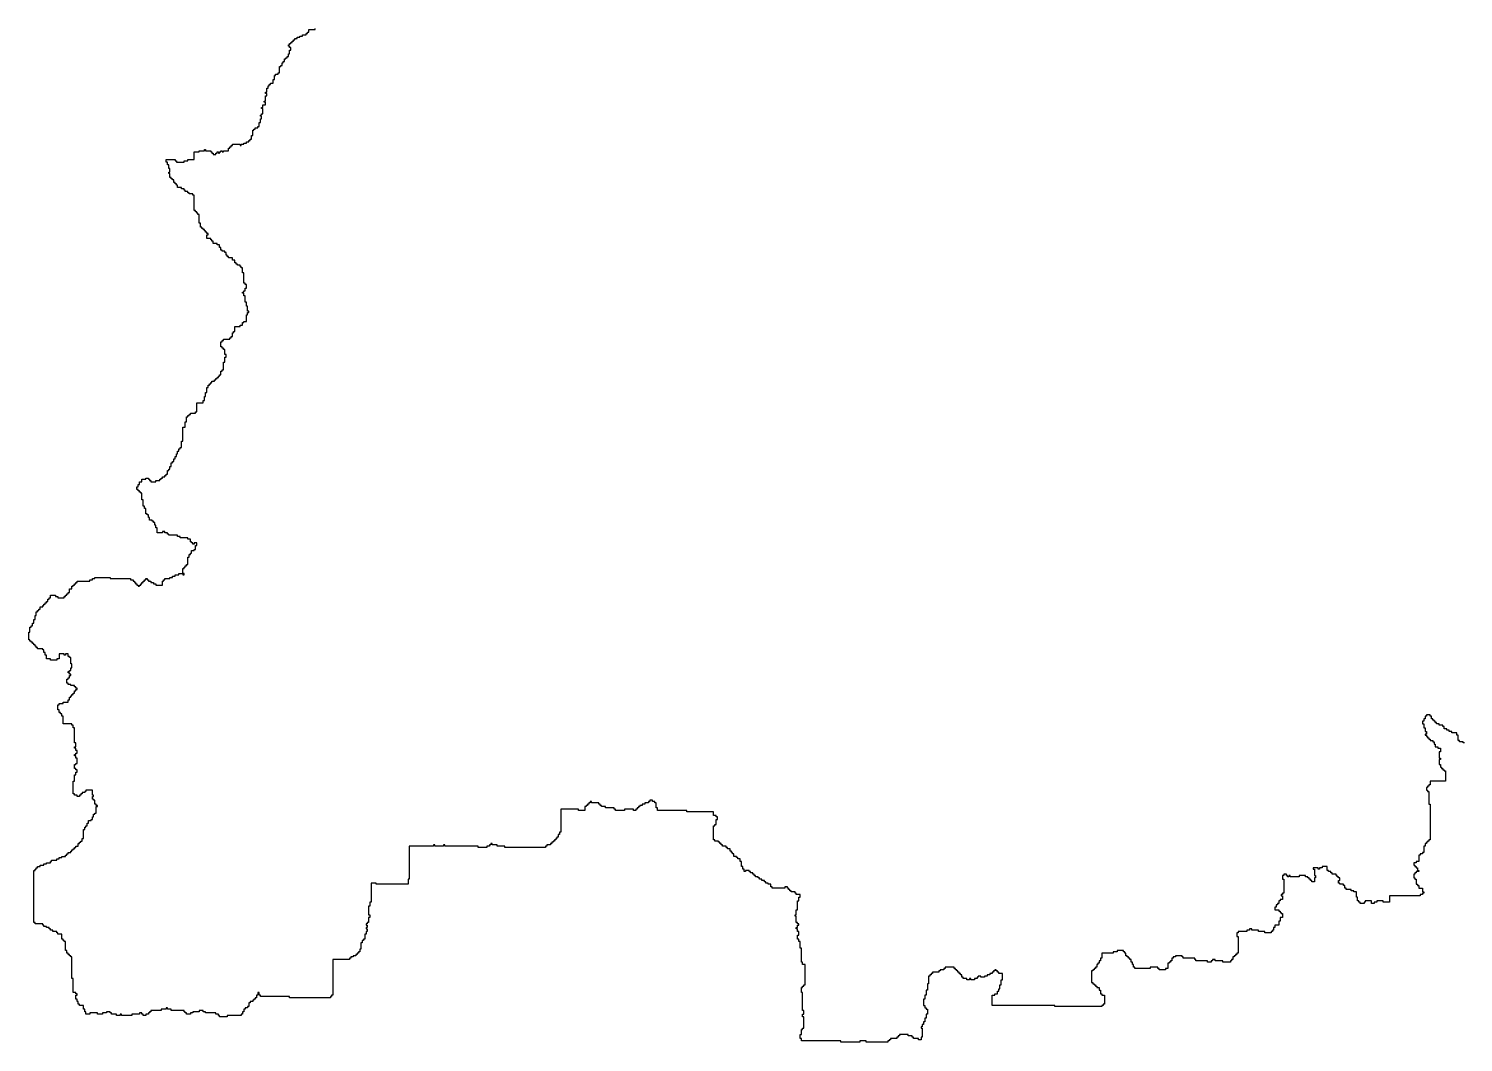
# Model space of a CAD drawing. Header units: inches. Extents: x -98695 to 376223, y 1122520 to 1501782.
# Drawn here: x 69636 to 104401, y 1122520 to 1147066 of the extents above; entities that cross this region are included whole.
import ezdxf

# ---------------------------------------------------------------- set-up
doc = ezdxf.new("R2010")
doc.units = ezdxf.units.IN
doc.header["$MEASUREMENT"] = 0
doc.layers.add('subs1', color=7, linetype='Continuous', true_color=0xc8dcf7)

msp = doc.modelspace()

# ---------------------------------------------------------------- linework, layer by layer
at = {"layer": 'subs1'}
msp.add_polyline3d([(104432, 1129769, 0), (104401, 1129769, 0), (104401, 1129800, 0), (104308, 1129800, 0), (104308, 1129830, 0), (104277, 1129830, 0), (104277, 1129954, 0), (104247, 1129954, 0), (104247, 1130015, 0), (104123, 1130015, 0), (104123, 1130046, 0), (104061, 1130046, 0), (104061, 1130077, 0), (104000, 1130077, 0), (104000, 1130108, 0), (103938, 1130108, 0), (103938, 1130170, 0), (103907, 1130170, 0), (103907, 1130201, 0), (103815, 1130201, 0), (103815, 1130231, 0), (103753, 1130231, 0), (103753, 1130262, 0), (103722, 1130262, 0), (103722, 1130293, 0), (103691, 1130293, 0), (103691, 1130324, 0), (103660, 1130324, 0), (103660, 1130355, 0), (103630, 1130355, 0), (103630, 1130416, 0), (103599, 1130416, 0), (103599, 1130447, 0), (103506, 1130447, 0), (103506, 1130416, 0), (103475, 1130416, 0), (103475, 1130355, 0), (103444, 1130355, 0), (103444, 1130293, 0), (103414, 1130293, 0), (103414, 1130231, 0), (103444, 1130231, 0), (103444, 1130139, 0), (103475, 1130139, 0), (103475, 1130046, 0), (103506, 1130046, 0), (103506, 1129985, 0), (103475, 1129985, 0), (103475, 1129954, 0), (103506, 1129954, 0), (103506, 1129923, 0), (103537, 1129923, 0), (103537, 1129892, 0), (103568, 1129892, 0), (103568, 1129861, 0), (103599, 1129861, 0), (103599, 1129830, 0), (103660, 1129830, 0), (103660, 1129800, 0), (103691, 1129800, 0), (103691, 1129738, 0), (103722, 1129738, 0), (103722, 1129676, 0), (103784, 1129676, 0), (103784, 1129645, 0), (103846, 1129645, 0), (103846, 1129553, 0), (103815, 1129553, 0), (103815, 1129399, 0), (103846, 1129399, 0), (103846, 1129368, 0), (103815, 1129368, 0), (103815, 1129244, 0), (103846, 1129244, 0), (103846, 1129183, 0), (103876, 1129183, 0), (103876, 1129152, 0), (103907, 1129152, 0), (103907, 1129121, 0), (103938, 1129121, 0), (103938, 1129090, 0), (103969, 1129090, 0), (103969, 1128843, 0), (103599, 1128843, 0), (103599, 1128751, 0), (103568, 1128751, 0), (103568, 1128720, 0), (103537, 1128720, 0), (103537, 1128689, 0), (103506, 1128689, 0), (103506, 1128627, 0), (103537, 1128627, 0), (103537, 1128596, 0), (103568, 1128596, 0), (103568, 1128288, 0), (103599, 1128288, 0), (103599, 1127424, 0), (103568, 1127424, 0), (103568, 1127393, 0), (103537, 1127393, 0), (103537, 1127363, 0), (103506, 1127363, 0), (103506, 1127332, 0), (103475, 1127332, 0), (103475, 1127270, 0), (103444, 1127270, 0), (103444, 1127116, 0), (103414, 1127116, 0), (103414, 1127085, 0), (103352, 1127085, 0), (103352, 1127054, 0), (103321, 1127054, 0), (103321, 1126900, 0), (103259, 1126900, 0), (103259, 1126869, 0), (103198, 1126869, 0), (103198, 1126807, 0), (103229, 1126807, 0), (103229, 1126777, 0), (103259, 1126777, 0), (103259, 1126746, 0), (103290, 1126746, 0), (103290, 1126684, 0), (103321, 1126684, 0), (103321, 1126653, 0), (103259, 1126653, 0), (103259, 1126622, 0), (103229, 1126622, 0), (103229, 1126591, 0), (103198, 1126591, 0), (103198, 1126499, 0), (103229, 1126499, 0), (103229, 1126468, 0), (103259, 1126468, 0), (103259, 1126345, 0), (103290, 1126345, 0), (103290, 1126314, 0), (103321, 1126314, 0), (103321, 1126252, 0), (103414, 1126252, 0), (103414, 1126160, 0), (103444, 1126160, 0), (103444, 1126129, 0), (103414, 1126129, 0), (103414, 1126098, 0), (103352, 1126098, 0), (103352, 1126067, 0), (102612, 1126067, 0), (102612, 1125913, 0), (102457, 1125913, 0), (102457, 1125944, 0), (102303, 1125944, 0), (102303, 1125913, 0), (102241, 1125913, 0), (102241, 1125882, 0), (102180, 1125882, 0), (102180, 1125944, 0), (102026, 1125944, 0), (102026, 1125913, 0), (101995, 1125913, 0), (101995, 1125882, 0), (101902, 1125882, 0), (101902, 1125913, 0), (101871, 1125913, 0), (101871, 1125944, 0), (101840, 1125944, 0), (101840, 1126036, 0), (101810, 1126036, 0), (101810, 1126160, 0), (101748, 1126160, 0), (101748, 1126190, 0), (101686, 1126190, 0), (101686, 1126221, 0), (101563, 1126221, 0), (101563, 1126252, 0), (101532, 1126252, 0), (101532, 1126314, 0), (101501, 1126314, 0), (101501, 1126345, 0), (101409, 1126345, 0), (101409, 1126376, 0), (101378, 1126376, 0), (101378, 1126437, 0), (101409, 1126437, 0), (101409, 1126499, 0), (101378, 1126499, 0), (101378, 1126530, 0), (101347, 1126530, 0), (101347, 1126561, 0), (101316, 1126561, 0), (101316, 1126591, 0), (101224, 1126591, 0), (101224, 1126622, 0), (101193, 1126622, 0), (101193, 1126653, 0), (101131, 1126653, 0), (101131, 1126684, 0), (101100, 1126684, 0), (101100, 1126777, 0), (100977, 1126777, 0), (100977, 1126746, 0), (100915, 1126746, 0), (100915, 1126715, 0), (100884, 1126715, 0), (100884, 1126746, 0), (100761, 1126746, 0), (100761, 1126715, 0), (100792, 1126715, 0), (100792, 1126561, 0), (100823, 1126561, 0), (100823, 1126499, 0), (100792, 1126499, 0), (100792, 1126406, 0), (100730, 1126406, 0), (100730, 1126437, 0), (100699, 1126437, 0), (100699, 1126468, 0), (100668, 1126468, 0), (100668, 1126499, 0), (100637, 1126499, 0), (100637, 1126530, 0), (100576, 1126530, 0), (100576, 1126561, 0), (100422, 1126561, 0), (100422, 1126530, 0), (100206, 1126530, 0), (100206, 1126561, 0), (100175, 1126561, 0), (100175, 1126530, 0), (100144, 1126530, 0), (100144, 1126561, 0), (100113, 1126561, 0), (100113, 1126591, 0), (100051, 1126591, 0), (100051, 1126561, 0), (100020, 1126561, 0), (100020, 1126468, 0), (100051, 1126468, 0), (100051, 1126129, 0), (100020, 1126129, 0), (100020, 1126098, 0), (99990, 1126098, 0), (99990, 1126067, 0), (100020, 1126067, 0), (100020, 1125975, 0), (99959, 1125975, 0), (99959, 1125944, 0), (99928, 1125944, 0), (99928, 1125882, 0), (99897, 1125882, 0), (99897, 1125851, 0), (99866, 1125851, 0), (99866, 1125789, 0), (99835, 1125789, 0), (99835, 1125728, 0), (99928, 1125728, 0), (99928, 1125697, 0), (99959, 1125697, 0), (99959, 1125666, 0), (99990, 1125666, 0), (99990, 1125635, 0), (100020, 1125635, 0), (100020, 1125543, 0), (99959, 1125543, 0), (99959, 1125450, 0), (99928, 1125450, 0), (99928, 1125358, 0), (99835, 1125358, 0), (99835, 1125296, 0), (99805, 1125296, 0), (99805, 1125234, 0), (99774, 1125234, 0), (99774, 1125203, 0), (99743, 1125203, 0), (99743, 1125172, 0), (99589, 1125172, 0), (99589, 1125203, 0), (99434, 1125203, 0), (99434, 1125234, 0), (99280, 1125234, 0), (99280, 1125265, 0), (99218, 1125265, 0), (99218, 1125234, 0), (99157, 1125234, 0), (99157, 1125203, 0), (98941, 1125203, 0), (98941, 1125172, 0), (98910, 1125172, 0), (98910, 1125080, 0), (98941, 1125080, 0), (98941, 1124679, 0), (98910, 1124679, 0), (98910, 1124648, 0), (98879, 1124648, 0), (98879, 1124617, 0), (98848, 1124617, 0), (98848, 1124586, 0), (98817, 1124586, 0), (98817, 1124525, 0), (98787, 1124525, 0), (98787, 1124494, 0), (98756, 1124494, 0), (98756, 1124463, 0), (98571, 1124463, 0), (98571, 1124494, 0), (98386, 1124494, 0), (98386, 1124525, 0), (98324, 1124525, 0), (98324, 1124494, 0), (98293, 1124494, 0), (98293, 1124463, 0), (98201, 1124463, 0), (98201, 1124494, 0), (97923, 1124494, 0), (97923, 1124525, 0), (97892, 1124525, 0), (97892, 1124556, 0), (97614, 1124556, 0), (97614, 1124586, 0), (97584, 1124586, 0), (97584, 1124617, 0), (97429, 1124617, 0), (97429, 1124586, 0), (97368, 1124586, 0), (97368, 1124556, 0), (97337, 1124556, 0), (97337, 1124494, 0), (97306, 1124494, 0), (97306, 1124463, 0), (97275, 1124463, 0), (97275, 1124432, 0), (97244, 1124432, 0), (97244, 1124309, 0), (97183, 1124309, 0), (97183, 1124278, 0), (97028, 1124278, 0), (97028, 1124309, 0), (96998, 1124309, 0), (96998, 1124340, 0), (96812, 1124340, 0), (96812, 1124309, 0), (96442, 1124309, 0), (96442, 1124340, 0), (96411, 1124340, 0), (96411, 1124401, 0), (96381, 1124401, 0), (96381, 1124463, 0), (96350, 1124463, 0), (96350, 1124525, 0), (96319, 1124525, 0), (96319, 1124556, 0), (96288, 1124556, 0), (96288, 1124586, 0), (96257, 1124586, 0), (96257, 1124617, 0), (96226, 1124617, 0), (96226, 1124679, 0), (96195, 1124679, 0), (96195, 1124710, 0), (96165, 1124710, 0), (96165, 1124741, 0), (96010, 1124741, 0), (96010, 1124710, 0), (95918, 1124710, 0), (95918, 1124679, 0), (95640, 1124679, 0), (95640, 1124556, 0), (95609, 1124556, 0), (95609, 1124494, 0), (95579, 1124494, 0), (95579, 1124432, 0), (95548, 1124432, 0), (95548, 1124401, 0), (95517, 1124401, 0), (95517, 1124340, 0), (95486, 1124340, 0), (95486, 1124309, 0), (95455, 1124309, 0), (95455, 1124278, 0), (95424, 1124278, 0), (95424, 1124247, 0), (95393, 1124247, 0), (95393, 1123969, 0), (95424, 1123969, 0), (95424, 1123939, 0), (95455, 1123939, 0), (95455, 1123908, 0), (95486, 1123908, 0), (95486, 1123877, 0), (95517, 1123877, 0), (95517, 1123846, 0), (95579, 1123846, 0), (95579, 1123784, 0), (95609, 1123784, 0), (95609, 1123692, 0), (95640, 1123692, 0), (95640, 1123661, 0), (95702, 1123661, 0), (95702, 1123445, 0), (95671, 1123445, 0), (95671, 1123414, 0), (95640, 1123414, 0), (95640, 1123383, 0), (94499, 1123383, 0), (94499, 1123414, 0), (92987, 1123414, 0), (92987, 1123661, 0), (93049, 1123661, 0), (93049, 1123692, 0), (93111, 1123692, 0), (93111, 1123754, 0), (93142, 1123754, 0), (93142, 1123815, 0), (93173, 1123815, 0), (93173, 1123908, 0), (93203, 1123908, 0), (93203, 1124031, 0), (93234, 1124031, 0), (93234, 1124185, 0), (93142, 1124185, 0), (93142, 1124216, 0), (93111, 1124216, 0), (93111, 1124247, 0), (93080, 1124247, 0), (93080, 1124278, 0), (93049, 1124278, 0), (93049, 1124247, 0), (93018, 1124247, 0), (93018, 1124216, 0), (92987, 1124216, 0), (92987, 1124185, 0), (92926, 1124185, 0), (92926, 1124155, 0), (92864, 1124155, 0), (92864, 1124124, 0), (92802, 1124124, 0), (92802, 1124093, 0), (92710, 1124093, 0), (92710, 1124124, 0), (92648, 1124124, 0), (92648, 1124093, 0), (92617, 1124093, 0), (92617, 1124062, 0), (92556, 1124062, 0), (92556, 1124031, 0), (92463, 1124031, 0), (92463, 1124062, 0), (92432, 1124062, 0), (92432, 1124031, 0), (92370, 1124031, 0), (92370, 1124062, 0), (92278, 1124062, 0), (92278, 1124093, 0), (92247, 1124093, 0), (92247, 1124155, 0), (92216, 1124155, 0), (92216, 1124185, 0), (92185, 1124185, 0), (92185, 1124216, 0), (92155, 1124216, 0), (92155, 1124247, 0), (92124, 1124247, 0), (92124, 1124278, 0), (92093, 1124278, 0), (92093, 1124309, 0), (92062, 1124309, 0), (92062, 1124340, 0), (91846, 1124340, 0), (91846, 1124309, 0), (91815, 1124309, 0), (91815, 1124278, 0), (91723, 1124278, 0), (91723, 1124247, 0), (91692, 1124247, 0), (91692, 1124216, 0), (91538, 1124216, 0), (91538, 1124185, 0), (91507, 1124185, 0), (91507, 1124155, 0), (91476, 1124155, 0), (91476, 1124124, 0), (91445, 1124124, 0), (91445, 1123939, 0), (91414, 1123939, 0), (91414, 1123784, 0), (91383, 1123784, 0), (91383, 1123661, 0), (91353, 1123661, 0), (91353, 1123568, 0), (91322, 1123568, 0), (91322, 1123414, 0), (91353, 1123414, 0), (91353, 1123353, 0), (91383, 1123353, 0), (91383, 1123322, 0), (91414, 1123322, 0), (91414, 1123198, 0), (91383, 1123198, 0), (91383, 1123106, 0), (91353, 1123106, 0), (91353, 1123013, 0), (91322, 1123013, 0), (91322, 1122952, 0), (91291, 1122952, 0), (91291, 1122890, 0), (91260, 1122890, 0), (91260, 1122859, 0), (91291, 1122859, 0), (91291, 1122643, 0), (91260, 1122643, 0), (91260, 1122581, 0), (91198, 1122581, 0), (91198, 1122612, 0), (91075, 1122612, 0), (91075, 1122643, 0), (91044, 1122643, 0), (91044, 1122674, 0), (90952, 1122674, 0), (90952, 1122705, 0), (90736, 1122705, 0), (90736, 1122674, 0), (90705, 1122674, 0), (90705, 1122643, 0), (90674, 1122643, 0), (90674, 1122612, 0), (90520, 1122612, 0), (90520, 1122581, 0), (90489, 1122581, 0), (90489, 1122551, 0), (90458, 1122551, 0), (90458, 1122520, 0), (89934, 1122520, 0), (89934, 1122551, 0), (89779, 1122551, 0), (89779, 1122520, 0), (89317, 1122520, 0), (89317, 1122551, 0), (88360, 1122551, 0), (88360, 1122612, 0), (88330, 1122612, 0), (88330, 1122705, 0), (88360, 1122705, 0), (88360, 1122828, 0), (88391, 1122828, 0), (88391, 1122859, 0), (88422, 1122859, 0), (88422, 1123137, 0), (88391, 1123137, 0), (88391, 1123198, 0), (88422, 1123198, 0), (88422, 1123291, 0), (88391, 1123291, 0), (88391, 1123723, 0), (88360, 1123723, 0), (88360, 1123846, 0), (88391, 1123846, 0), (88391, 1123877, 0), (88422, 1123877, 0), (88422, 1123908, 0), (88453, 1123908, 0), (88453, 1124401, 0), (88391, 1124401, 0), (88391, 1124463, 0), (88360, 1124463, 0), (88360, 1124802, 0), (88330, 1124802, 0), (88330, 1124957, 0), (88299, 1124957, 0), (88299, 1125018, 0), (88268, 1125018, 0), (88268, 1125111, 0), (88299, 1125111, 0), (88299, 1125203, 0), (88268, 1125203, 0), (88268, 1125265, 0), (88237, 1125265, 0), (88237, 1125296, 0), (88268, 1125296, 0), (88268, 1125358, 0), (88299, 1125358, 0), (88299, 1125388, 0), (88268, 1125388, 0), (88268, 1125419, 0), (88237, 1125419, 0), (88237, 1125573, 0), (88206, 1125573, 0), (88206, 1125604, 0), (88237, 1125604, 0), (88237, 1125728, 0), (88268, 1125728, 0), (88268, 1125944, 0), (88299, 1125944, 0), (88299, 1126036, 0), (88330, 1126036, 0), (88330, 1126098, 0), (88237, 1126098, 0), (88237, 1126129, 0), (88206, 1126129, 0), (88206, 1126160, 0), (88114, 1126160, 0), (88114, 1126190, 0), (88083, 1126190, 0), (88083, 1126221, 0), (88052, 1126221, 0), (88052, 1126252, 0), (88021, 1126252, 0), (88021, 1126283, 0), (87959, 1126283, 0), (87959, 1126252, 0), (87651, 1126252, 0), (87651, 1126283, 0), (87620, 1126283, 0), (87620, 1126345, 0), (87558, 1126345, 0), (87558, 1126376, 0), (87497, 1126376, 0), (87497, 1126406, 0), (87466, 1126406, 0), (87466, 1126437, 0), (87404, 1126437, 0), (87404, 1126468, 0), (87342, 1126468, 0), (87342, 1126499, 0), (87312, 1126499, 0), (87312, 1126530, 0), (87250, 1126530, 0), (87250, 1126561, 0), (87219, 1126561, 0), (87219, 1126591, 0), (87188, 1126591, 0), (87188, 1126622, 0), (87127, 1126622, 0), (87127, 1126653, 0), (87096, 1126653, 0), (87096, 1126684, 0), (87003, 1126684, 0), (87003, 1126653, 0), (86972, 1126653, 0), (86972, 1126715, 0), (86941, 1126715, 0), (86941, 1126777, 0), (86911, 1126777, 0), (86911, 1126900, 0), (86880, 1126900, 0), (86880, 1126962, 0), (86818, 1126962, 0), (86818, 1126992, 0), (86787, 1126992, 0), (86787, 1127023, 0), (86726, 1127023, 0), (86726, 1127085, 0), (86695, 1127085, 0), (86695, 1127116, 0), (86664, 1127116, 0), (86664, 1127147, 0), (86633, 1127147, 0), (86633, 1127208, 0), (86571, 1127208, 0), (86571, 1127239, 0), (86540, 1127239, 0), (86540, 1127270, 0), (86448, 1127270, 0), (86448, 1127301, 0), (86417, 1127301, 0), (86417, 1127332, 0), (86386, 1127332, 0), (86386, 1127363, 0), (86355, 1127363, 0), (86355, 1127393, 0), (86263, 1127393, 0), (86263, 1127424, 0), (86232, 1127424, 0), (86232, 1127764, 0), (86263, 1127764, 0), (86263, 1127794, 0), (86294, 1127794, 0), (86294, 1127918, 0), (86325, 1127918, 0), (86325, 1127980, 0), (86294, 1127980, 0), (86294, 1128010, 0), (86232, 1128010, 0), (86232, 1128103, 0), (85584, 1128103, 0), (85584, 1128134, 0), (84875, 1128134, 0), (84875, 1128195, 0), (84844, 1128195, 0), (84844, 1128319, 0), (84813, 1128319, 0), (84813, 1128350, 0), (84751, 1128350, 0), (84751, 1128381, 0), (84690, 1128381, 0), (84690, 1128350, 0), (84659, 1128350, 0), (84659, 1128319, 0), (84566, 1128319, 0), (84566, 1128288, 0), (84505, 1128288, 0), (84505, 1128257, 0), (84443, 1128257, 0), (84443, 1128226, 0), (84412, 1128226, 0), (84412, 1128195, 0), (84381, 1128195, 0), (84381, 1128165, 0), (84350, 1128165, 0), (84350, 1128134, 0), (84289, 1128134, 0), (84289, 1128165, 0), (84073, 1128165, 0), (84073, 1128134, 0), (83857, 1128134, 0), (83857, 1128165, 0), (83826, 1128165, 0), (83826, 1128195, 0), (83610, 1128195, 0), (83610, 1128226, 0), (83517, 1128226, 0), (83517, 1128257, 0), (83487, 1128257, 0), (83487, 1128288, 0), (83456, 1128288, 0), (83456, 1128319, 0), (83271, 1128319, 0), (83271, 1128350, 0), (83240, 1128350, 0), (83240, 1128319, 0), (83209, 1128319, 0), (83209, 1128288, 0), (83178, 1128288, 0), (83178, 1128257, 0), (83147, 1128257, 0), (83147, 1128226, 0), (83116, 1128226, 0), (83116, 1128134, 0), (82962, 1128134, 0), (82962, 1128165, 0), (82530, 1128165, 0), (82530, 1127609, 0), (82499, 1127609, 0), (82499, 1127548, 0), (82469, 1127548, 0), (82469, 1127486, 0), (82438, 1127486, 0), (82438, 1127455, 0), (82407, 1127455, 0), (82407, 1127424, 0), (82376, 1127424, 0), (82376, 1127393, 0), (82345, 1127393, 0), (82345, 1127363, 0), (82314, 1127363, 0), (82314, 1127332, 0), (82284, 1127332, 0), (82284, 1127301, 0), (82191, 1127301, 0), (82191, 1127270, 0), (82160, 1127270, 0), (82160, 1127239, 0), (81173, 1127239, 0), (81173, 1127270, 0), (80988, 1127270, 0), (80988, 1127301, 0), (80865, 1127301, 0), (80865, 1127332, 0), (80834, 1127332, 0), (80834, 1127301, 0), (80803, 1127301, 0), (80803, 1127270, 0), (80741, 1127270, 0), (80741, 1127239, 0), (80525, 1127239, 0), (80525, 1127270, 0), (79723, 1127270, 0), (79723, 1127301, 0), (79692, 1127301, 0), (79692, 1127270, 0), (79477, 1127270, 0), (79477, 1127301, 0), (79446, 1127301, 0), (79446, 1127270, 0), (78860, 1127270, 0), (78860, 1126468, 0), (78829, 1126468, 0), (78829, 1126345, 0), (78058, 1126345, 0), (78058, 1126376, 0), (77934, 1126376, 0), (77934, 1125913, 0), (77903, 1125913, 0), (77903, 1125820, 0), (77872, 1125820, 0), (77872, 1125604, 0), (77903, 1125604, 0), (77903, 1125543, 0), (77872, 1125543, 0), (77872, 1125419, 0), (77842, 1125419, 0), (77842, 1125388, 0), (77811, 1125388, 0), (77811, 1125358, 0), (77842, 1125358, 0), (77842, 1125296, 0), (77811, 1125296, 0), (77811, 1125265, 0), (77842, 1125265, 0), (77842, 1125203, 0), (77811, 1125203, 0), (77811, 1125142, 0), (77780, 1125142, 0), (77780, 1125018, 0), (77749, 1125018, 0), (77749, 1124987, 0), (77718, 1124987, 0), (77718, 1124926, 0), (77687, 1124926, 0), (77687, 1124771, 0), (77657, 1124771, 0), (77657, 1124710, 0), (77626, 1124710, 0), (77626, 1124679, 0), (77595, 1124679, 0), (77595, 1124648, 0), (77564, 1124648, 0), (77564, 1124617, 0), (77502, 1124617, 0), (77502, 1124586, 0), (77441, 1124586, 0), (77441, 1124556, 0), (77410, 1124556, 0), (77410, 1124525, 0), (77009, 1124525, 0), (77009, 1123661, 0), (76978, 1123661, 0), (76978, 1123630, 0), (76947, 1123630, 0), (76947, 1123599, 0), (75960, 1123599, 0), (75960, 1123630, 0), (75250, 1123630, 0), (75250, 1123661, 0), (75220, 1123661, 0), (75220, 1123723, 0), (75189, 1123723, 0), (75189, 1123661, 0), (75158, 1123661, 0), (75158, 1123599, 0), (75127, 1123599, 0), (75127, 1123568, 0), (75096, 1123568, 0), (75096, 1123538, 0), (75065, 1123538, 0), (75065, 1123507, 0), (75004, 1123507, 0), (75004, 1123476, 0), (74973, 1123476, 0), (74973, 1123383, 0), (74942, 1123383, 0), (74942, 1123353, 0), (74880, 1123353, 0), (74880, 1123322, 0), (74849, 1123322, 0), (74849, 1123260, 0), (74819, 1123260, 0), (74819, 1123198, 0), (74788, 1123198, 0), (74788, 1123167, 0), (74448, 1123167, 0), (74448, 1123137, 0), (74263, 1123137, 0), (74263, 1123167, 0), (74233, 1123167, 0), (74233, 1123198, 0), (74171, 1123198, 0), (74171, 1123229, 0), (73924, 1123229, 0), (73924, 1123260, 0), (73862, 1123260, 0), (73862, 1123291, 0), (73770, 1123291, 0), (73770, 1123260, 0), (73616, 1123260, 0), (73616, 1123229, 0), (73554, 1123229, 0), (73554, 1123198, 0), (73461, 1123198, 0), (73461, 1123229, 0), (73431, 1123229, 0), (73431, 1123260, 0), (73400, 1123260, 0), (73400, 1123291, 0), (73091, 1123291, 0), (73091, 1123322, 0), (72999, 1123322, 0), (72999, 1123353, 0), (72968, 1123353, 0), (72968, 1123322, 0), (72844, 1123322, 0), (72844, 1123291, 0), (72598, 1123291, 0), (72598, 1123260, 0), (72567, 1123260, 0), (72567, 1123229, 0), (72536, 1123229, 0), (72536, 1123198, 0), (72474, 1123198, 0), (72474, 1123167, 0), (72413, 1123167, 0), (72413, 1123198, 0), (72382, 1123198, 0), (72382, 1123229, 0), (72320, 1123229, 0), (72320, 1123198, 0), (72135, 1123198, 0), (72135, 1123167, 0), (71888, 1123167, 0), (71888, 1123198, 0), (71857, 1123198, 0), (71857, 1123167, 0), (71765, 1123167, 0), (71765, 1123198, 0), (71641, 1123198, 0), (71641, 1123229, 0), (71611, 1123229, 0), (71611, 1123260, 0), (71518, 1123260, 0), (71518, 1123229, 0), (71425, 1123229, 0), (71425, 1123198, 0), (71302, 1123198, 0), (71302, 1123229, 0), (71117, 1123229, 0), (71117, 1123198, 0), (71024, 1123198, 0), (71024, 1123260, 0), (70994, 1123260, 0), (70994, 1123322, 0), (70963, 1123322, 0), (70963, 1123414, 0), (70870, 1123414, 0), (70870, 1123445, 0), (70839, 1123445, 0), (70839, 1123507, 0), (70809, 1123507, 0), (70809, 1123568, 0), (70778, 1123568, 0), (70778, 1123661, 0), (70809, 1123661, 0), (70809, 1123692, 0), (70778, 1123692, 0), (70778, 1123723, 0), (70716, 1123723, 0), (70716, 1124062, 0), (70685, 1124062, 0), (70685, 1124586, 0), (70654, 1124586, 0), (70654, 1124617, 0), (70623, 1124617, 0), (70623, 1124648, 0), (70593, 1124648, 0), (70593, 1124679, 0), (70562, 1124679, 0), (70562, 1124741, 0), (70531, 1124741, 0), (70531, 1124957, 0), (70500, 1124957, 0), (70500, 1124987, 0), (70469, 1124987, 0), (70469, 1125018, 0), (70438, 1125018, 0), (70438, 1125142, 0), (70346, 1125142, 0), (70346, 1125172, 0), (70315, 1125172, 0), (70315, 1125203, 0), (70222, 1125203, 0), (70222, 1125234, 0), (70161, 1125234, 0), (70161, 1125265, 0), (70130, 1125265, 0), (70130, 1125296, 0), (70068, 1125296, 0), (70068, 1125327, 0), (70007, 1125327, 0), (70007, 1125358, 0), (69976, 1125358, 0), (69976, 1125388, 0), (69791, 1125388, 0), (69791, 1125419, 0), (69760, 1125419, 0), (69760, 1126684, 0), (69791, 1126684, 0), (69791, 1126715, 0), (69821, 1126715, 0), (69821, 1126746, 0), (69852, 1126746, 0), (69852, 1126777, 0), (69914, 1126777, 0), (69914, 1126807, 0), (70007, 1126807, 0), (70007, 1126838, 0), (70068, 1126838, 0), (70068, 1126869, 0), (70161, 1126869, 0), (70161, 1126900, 0), (70192, 1126900, 0), (70192, 1126931, 0), (70315, 1126931, 0), (70315, 1126962, 0), (70377, 1126962, 0), (70377, 1126992, 0), (70438, 1126992, 0), (70438, 1127023, 0), (70531, 1127023, 0), (70531, 1127054, 0), (70562, 1127054, 0), (70562, 1127085, 0), (70593, 1127085, 0), (70593, 1127116, 0), (70654, 1127116, 0), (70654, 1127147, 0), (70685, 1127147, 0), (70685, 1127178, 0), (70716, 1127178, 0), (70716, 1127208, 0), (70747, 1127208, 0), (70747, 1127239, 0), (70778, 1127239, 0), (70778, 1127270, 0), (70839, 1127270, 0), (70839, 1127332, 0), (70870, 1127332, 0), (70870, 1127363, 0), (70901, 1127363, 0), (70901, 1127393, 0), (70932, 1127393, 0), (70932, 1127455, 0), (70963, 1127455, 0), (70963, 1127671, 0), (70994, 1127671, 0), (70994, 1127733, 0), (71024, 1127733, 0), (71024, 1127764, 0), (71055, 1127764, 0), (71055, 1127825, 0), (71086, 1127825, 0), (71086, 1127887, 0), (71148, 1127887, 0), (71148, 1127918, 0), (71179, 1127918, 0), (71179, 1127980, 0), (71210, 1127980, 0), (71210, 1128041, 0), (71240, 1128041, 0), (71240, 1128072, 0), (71271, 1128072, 0), (71271, 1128226, 0), (71302, 1128226, 0), (71302, 1128257, 0), (71271, 1128257, 0), (71271, 1128288, 0), (71240, 1128288, 0), (71240, 1128381, 0), (71210, 1128381, 0), (71210, 1128411, 0), (71179, 1128411, 0), (71179, 1128473, 0), (71210, 1128473, 0), (71210, 1128504, 0), (71179, 1128504, 0), (71179, 1128627, 0), (71024, 1128627, 0), (71024, 1128596, 0), (70994, 1128596, 0), (70994, 1128566, 0), (70932, 1128566, 0), (70932, 1128535, 0), (70901, 1128535, 0), (70901, 1128504, 0), (70870, 1128504, 0), (70870, 1128473, 0), (70809, 1128473, 0), (70809, 1128504, 0), (70747, 1128504, 0), (70747, 1128535, 0), (70716, 1128535, 0), (70716, 1128843, 0), (70747, 1128843, 0), (70747, 1128997, 0), (70778, 1128997, 0), (70778, 1129059, 0), (70809, 1129059, 0), (70809, 1129121, 0), (70778, 1129121, 0), (70778, 1129152, 0), (70747, 1129152, 0), (70747, 1129244, 0), (70778, 1129244, 0), (70778, 1129275, 0), (70809, 1129275, 0), (70809, 1129399, 0), (70778, 1129399, 0), (70778, 1129460, 0), (70747, 1129460, 0), (70747, 1129491, 0), (70778, 1129491, 0), (70778, 1129522, 0), (70809, 1129522, 0), (70809, 1129584, 0), (70778, 1129584, 0), (70778, 1129645, 0), (70747, 1129645, 0), (70747, 1129676, 0), (70778, 1129676, 0), (70778, 1129769, 0), (70747, 1129769, 0), (70747, 1130139, 0), (70716, 1130139, 0), (70716, 1130201, 0), (70685, 1130201, 0), (70685, 1130231, 0), (70469, 1130231, 0), (70469, 1130416, 0), (70438, 1130416, 0), (70438, 1130478, 0), (70408, 1130478, 0), (70408, 1130509, 0), (70377, 1130509, 0), (70377, 1130571, 0), (70346, 1130571, 0), (70346, 1130694, 0), (70377, 1130694, 0), (70377, 1130725, 0), (70469, 1130725, 0), (70469, 1130756, 0), (70593, 1130756, 0), (70593, 1130817, 0), (70623, 1130817, 0), (70623, 1130879, 0), (70654, 1130879, 0), (70654, 1130910, 0), (70685, 1130910, 0), (70685, 1130941, 0), (70716, 1130941, 0), (70716, 1130972, 0), (70747, 1130972, 0), (70747, 1131033, 0), (70778, 1131033, 0), (70778, 1131064, 0), (70809, 1131064, 0), (70809, 1131095, 0), (70778, 1131095, 0), (70778, 1131126, 0), (70747, 1131126, 0), (70747, 1131157, 0), (70654, 1131157, 0), (70654, 1131188, 0), (70593, 1131188, 0), (70593, 1131218, 0), (70562, 1131218, 0), (70562, 1131311, 0), (70593, 1131311, 0), (70593, 1131342, 0), (70623, 1131342, 0), (70623, 1131404, 0), (70654, 1131404, 0), (70654, 1131434, 0), (70623, 1131434, 0), (70623, 1131465, 0), (70593, 1131465, 0), (70593, 1131496, 0), (70623, 1131496, 0), (70623, 1131527, 0), (70654, 1131527, 0), (70654, 1131589, 0), (70685, 1131589, 0), (70685, 1131681, 0), (70654, 1131681, 0), (70654, 1131835, 0), (70623, 1131835, 0), (70623, 1131866, 0), (70593, 1131866, 0), (70593, 1131928, 0), (70531, 1131928, 0), (70531, 1131897, 0), (70500, 1131897, 0), (70500, 1131928, 0), (70377, 1131928, 0), (70377, 1131805, 0), (70315, 1131805, 0), (70315, 1131774, 0), (70161, 1131774, 0), (70161, 1131805, 0), (70068, 1131805, 0), (70068, 1131897, 0), (70037, 1131897, 0), (70037, 1131959, 0), (70007, 1131959, 0), (70007, 1132020, 0), (69976, 1132020, 0), (69976, 1132051, 0), (69852, 1132051, 0), (69852, 1132082, 0), (69821, 1132082, 0), (69821, 1132113, 0), (69791, 1132113, 0), (69791, 1132144, 0), (69760, 1132144, 0), (69760, 1132175, 0), (69729, 1132175, 0), (69729, 1132206, 0), (69698, 1132206, 0), (69698, 1132236, 0), (69667, 1132236, 0), (69667, 1132267, 0), (69636, 1132267, 0), (69636, 1132452, 0), (69667, 1132452, 0), (69667, 1132576, 0), (69698, 1132576, 0), (69698, 1132607, 0), (69729, 1132607, 0), (69729, 1132668, 0), (69760, 1132668, 0), (69760, 1132761, 0), (69791, 1132761, 0), (69791, 1132853, 0), (69821, 1132853, 0), (69821, 1132946, 0), (69852, 1132946, 0), (69852, 1132977, 0), (69883, 1132977, 0), (69883, 1133008, 0), (69914, 1133008, 0), (69914, 1133069, 0), (69976, 1133069, 0), (69976, 1133100, 0), (70007, 1133100, 0), (70007, 1133131, 0), (70037, 1133131, 0), (70037, 1133162, 0), (70068, 1133162, 0), (70068, 1133193, 0), (70099, 1133193, 0), (70099, 1133254, 0), (70130, 1133254, 0), (70130, 1133285, 0), (70161, 1133285, 0), (70161, 1133347, 0), (70284, 1133347, 0), (70284, 1133316, 0), (70346, 1133316, 0), (70346, 1133285, 0), (70500, 1133285, 0), (70500, 1133316, 0), (70531, 1133316, 0), (70531, 1133347, 0), (70562, 1133347, 0), (70562, 1133378, 0), (70593, 1133378, 0), (70593, 1133409, 0), (70623, 1133409, 0), (70623, 1133501, 0), (70685, 1133501, 0), (70685, 1133563, 0), (70716, 1133563, 0), (70716, 1133594, 0), (70747, 1133594, 0), (70747, 1133625, 0), (70778, 1133625, 0), (70778, 1133655, 0), (70809, 1133655, 0), (70809, 1133686, 0), (71117, 1133686, 0), (71117, 1133717, 0), (71179, 1133717, 0), (71179, 1133748, 0), (71240, 1133748, 0), (71240, 1133779, 0), (71611, 1133779, 0), (71611, 1133748, 0), (72104, 1133748, 0), (72104, 1133717, 0), (72166, 1133717, 0), (72166, 1133686, 0), (72197, 1133686, 0), (72197, 1133655, 0), (72227, 1133655, 0), (72227, 1133625, 0), (72258, 1133625, 0), (72258, 1133594, 0), (72289, 1133594, 0), (72289, 1133563, 0), (72320, 1133563, 0), (72320, 1133594, 0), (72351, 1133594, 0), (72351, 1133625, 0), (72382, 1133625, 0), (72382, 1133655, 0), (72413, 1133655, 0), (72413, 1133686, 0), (72443, 1133686, 0), (72443, 1133717, 0), (72474, 1133717, 0), (72474, 1133748, 0), (72505, 1133748, 0), (72505, 1133717, 0), (72536, 1133717, 0), (72536, 1133686, 0), (72598, 1133686, 0), (72598, 1133655, 0), (72659, 1133655, 0), (72659, 1133625, 0), (72721, 1133625, 0), (72721, 1133594, 0), (72875, 1133594, 0), (72875, 1133686, 0), (72906, 1133686, 0), (72906, 1133717, 0), (72937, 1133717, 0), (72937, 1133748, 0), (73060, 1133748, 0), (73060, 1133779, 0), (73122, 1133779, 0), (73122, 1133810, 0), (73184, 1133810, 0), (73184, 1133840, 0), (73276, 1133840, 0), (73276, 1133871, 0), (73369, 1133871, 0), (73369, 1133840, 0), (73400, 1133840, 0), (73400, 1133871, 0), (73369, 1133871, 0), (73369, 1133995, 0), (73400, 1133995, 0), (73400, 1134026, 0), (73431, 1134026, 0), (73431, 1134056, 0), (73461, 1134056, 0), (73461, 1134087, 0), (73492, 1134087, 0), (73492, 1134272, 0), (73523, 1134272, 0), (73523, 1134334, 0), (73554, 1134334, 0), (73554, 1134365, 0), (73585, 1134365, 0), (73585, 1134427, 0), (73646, 1134427, 0), (73646, 1134457, 0), (73677, 1134457, 0), (73677, 1134550, 0), (73708, 1134550, 0), (73708, 1134612, 0), (73646, 1134612, 0), (73646, 1134581, 0), (73616, 1134581, 0), (73616, 1134612, 0), (73585, 1134612, 0), (73585, 1134642, 0), (73554, 1134642, 0), (73554, 1134704, 0), (73492, 1134704, 0), (73492, 1134735, 0), (73307, 1134735, 0), (73307, 1134766, 0), (73245, 1134766, 0), (73245, 1134797, 0), (73030, 1134797, 0), (73030, 1134828, 0), (72999, 1134828, 0), (72999, 1134858, 0), (72937, 1134858, 0), (72937, 1134889, 0), (72875, 1134889, 0), (72875, 1134858, 0), (72752, 1134858, 0), (72752, 1134982, 0), (72721, 1134982, 0), (72721, 1135043, 0), (72690, 1135043, 0), (72690, 1135105, 0), (72659, 1135105, 0), (72659, 1135136, 0), (72629, 1135136, 0), (72629, 1135167, 0), (72567, 1135167, 0), (72567, 1135229, 0), (72536, 1135229, 0), (72536, 1135290, 0), (72505, 1135290, 0), (72505, 1135321, 0), (72474, 1135321, 0), (72474, 1135444, 0), (72443, 1135444, 0), (72443, 1135506, 0), (72413, 1135506, 0), (72413, 1135660, 0), (72382, 1135660, 0), (72382, 1135815, 0), (72351, 1135815, 0), (72351, 1135845, 0), (72320, 1135845, 0), (72320, 1135876, 0), (72289, 1135876, 0), (72289, 1135907, 0), (72258, 1135907, 0), (72258, 1135969, 0), (72289, 1135969, 0), (72289, 1136031, 0), (72320, 1136031, 0), (72320, 1136092, 0), (72382, 1136092, 0), (72382, 1136154, 0), (72474, 1136154, 0), (72474, 1136185, 0), (72536, 1136185, 0), (72536, 1136154, 0), (72567, 1136154, 0), (72567, 1136123, 0), (72598, 1136123, 0), (72598, 1136092, 0), (72721, 1136092, 0), (72721, 1136123, 0), (72814, 1136123, 0), (72814, 1136154, 0), (72844, 1136154, 0), (72844, 1136185, 0), (72875, 1136185, 0), (72875, 1136216, 0), (72937, 1136216, 0), (72937, 1136246, 0), (72968, 1136246, 0), (72968, 1136277, 0), (72999, 1136277, 0), (72999, 1136370, 0), (73030, 1136370, 0), (73030, 1136401, 0), (73060, 1136401, 0), (73060, 1136462, 0), (73091, 1136462, 0), (73091, 1136555, 0), (73122, 1136555, 0), (73122, 1136586, 0), (73153, 1136586, 0), (73153, 1136648, 0), (73184, 1136648, 0), (73184, 1136709, 0), (73215, 1136709, 0), (73215, 1136771, 0), (73245, 1136771, 0), (73245, 1136833, 0), (73276, 1136833, 0), (73276, 1136894, 0), (73307, 1136894, 0), (73307, 1136925, 0), (73338, 1136925, 0), (73338, 1137079, 0), (73369, 1137079, 0), (73369, 1137419, 0), (73431, 1137419, 0), (73431, 1137542, 0), (73461, 1137542, 0), (73461, 1137665, 0), (73492, 1137665, 0), (73492, 1137696, 0), (73523, 1137696, 0), (73523, 1137727, 0), (73554, 1137727, 0), (73554, 1137758, 0), (73677, 1137758, 0), (73677, 1137789, 0), (73708, 1137789, 0), (73708, 1138005, 0), (73862, 1138005, 0), (73862, 1138066, 0), (73893, 1138066, 0), (73893, 1138159, 0), (73924, 1138159, 0), (73924, 1138252, 0), (73955, 1138252, 0), (73955, 1138375, 0), (73986, 1138375, 0), (73986, 1138437, 0), (74017, 1138437, 0), (74017, 1138467, 0), (74047, 1138467, 0), (74047, 1138498, 0), (74078, 1138498, 0), (74078, 1138529, 0), (74140, 1138529, 0), (74140, 1138560, 0), (74171, 1138560, 0), (74171, 1138591, 0), (74202, 1138591, 0), (74202, 1138622, 0), (74233, 1138622, 0), (74233, 1138653, 0), (74263, 1138653, 0), (74263, 1138683, 0), (74294, 1138683, 0), (74294, 1138776, 0), (74325, 1138776, 0), (74325, 1138807, 0), (74356, 1138807, 0), (74356, 1138992, 0), (74387, 1138992, 0), (74387, 1139115, 0), (74418, 1139115, 0), (74418, 1139177, 0), (74387, 1139177, 0), (74387, 1139300, 0), (74356, 1139300, 0), (74356, 1139331, 0), (74325, 1139331, 0), (74325, 1139362, 0), (74294, 1139362, 0), (74294, 1139485, 0), (74325, 1139485, 0), (74325, 1139516, 0), (74356, 1139516, 0), (74356, 1139547, 0), (74510, 1139547, 0), (74510, 1139578, 0), (74541, 1139578, 0), (74541, 1139609, 0), (74572, 1139609, 0), (74572, 1139701, 0), (74603, 1139701, 0), (74603, 1139732, 0), (74634, 1139732, 0), (74634, 1139856, 0), (74757, 1139856, 0), (74757, 1139886, 0), (74819, 1139886, 0), (74819, 1139948, 0), (74849, 1139948, 0), (74849, 1139979, 0), (74911, 1139979, 0), (74911, 1140133, 0), (74942, 1140133, 0), (74942, 1140195, 0), (74973, 1140195, 0), (74973, 1140226, 0), (74942, 1140226, 0), (74942, 1140349, 0), (74911, 1140349, 0), (74911, 1140442, 0), (74880, 1140442, 0), (74880, 1140596, 0), (74849, 1140596, 0), (74849, 1140658, 0), (74819, 1140658, 0), (74819, 1140688, 0), (74849, 1140688, 0), (74849, 1140719, 0), (74880, 1140719, 0), (74880, 1140781, 0), (74911, 1140781, 0), (74911, 1140874, 0), (74880, 1140874, 0), (74880, 1140904, 0), (74849, 1140904, 0), (74849, 1141151, 0), (74819, 1141151, 0), (74819, 1141275, 0), (74788, 1141275, 0), (74788, 1141305, 0), (74757, 1141305, 0), (74757, 1141336, 0), (74695, 1141336, 0), (74695, 1141367, 0), (74664, 1141367, 0), (74664, 1141398, 0), (74634, 1141398, 0), (74634, 1141460, 0), (74572, 1141460, 0), (74572, 1141521, 0), (74479, 1141521, 0), (74479, 1141552, 0), (74448, 1141552, 0), (74448, 1141583, 0), (74418, 1141583, 0), (74418, 1141645, 0), (74387, 1141645, 0), (74387, 1141676, 0), (74325, 1141676, 0), (74325, 1141706, 0), (74294, 1141706, 0), (74294, 1141768, 0), (74263, 1141768, 0), (74263, 1141830, 0), (74202, 1141830, 0), (74202, 1141861, 0), (74109, 1141861, 0), (74109, 1141922, 0), (74078, 1141922, 0), (74078, 1141953, 0), (74047, 1141953, 0), (74047, 1141984, 0), (73955, 1141984, 0), (73955, 1142077, 0), (73986, 1142077, 0), (73986, 1142107, 0), (73955, 1142107, 0), (73955, 1142138, 0), (73924, 1142138, 0), (73924, 1142169, 0), (73893, 1142169, 0), (73893, 1142200, 0), (73862, 1142200, 0), (73862, 1142231, 0), (73832, 1142231, 0), (73832, 1142262, 0), (73801, 1142262, 0), (73801, 1142354, 0), (73770, 1142354, 0), (73770, 1142570, 0), (73739, 1142570, 0), (73739, 1142601, 0), (73708, 1142601, 0), (73708, 1142632, 0), (73677, 1142632, 0), (73677, 1142663, 0), (73646, 1142663, 0), (73646, 1143033, 0), (73616, 1143033, 0), (73616, 1143064, 0), (73523, 1143064, 0), (73523, 1143094, 0), (73492, 1143094, 0), (73492, 1143125, 0), (73431, 1143125, 0), (73431, 1143156, 0), (73400, 1143156, 0), (73400, 1143187, 0), (73338, 1143187, 0), (73338, 1143218, 0), (73245, 1143218, 0), (73245, 1143280, 0), (73215, 1143280, 0), (73215, 1143310, 0), (73184, 1143310, 0), (73184, 1143341, 0), (73153, 1143341, 0), (73153, 1143403, 0), (73122, 1143403, 0), (73122, 1143434, 0), (73091, 1143434, 0), (73091, 1143465, 0), (73060, 1143465, 0), (73060, 1143557, 0), (73030, 1143557, 0), (73030, 1143588, 0), (73060, 1143588, 0), (73060, 1143681, 0), (73030, 1143681, 0), (73030, 1143773, 0), (72999, 1143773, 0), (72999, 1143835, 0), (72968, 1143835, 0), (72968, 1143897, 0), (73184, 1143897, 0), (73184, 1143866, 0), (73215, 1143866, 0), (73215, 1143835, 0), (73400, 1143835, 0), (73400, 1143866, 0), (73492, 1143866, 0), (73492, 1143897, 0), (73646, 1143897, 0), (73646, 1144082, 0), (73770, 1144082, 0), (73770, 1144112, 0), (73893, 1144112, 0), (73893, 1144143, 0), (73924, 1144143, 0), (73924, 1144112, 0), (74047, 1144112, 0), (74047, 1144082, 0), (74078, 1144082, 0), (74078, 1144051, 0), (74109, 1144051, 0), (74109, 1144020, 0), (74171, 1144020, 0), (74171, 1144051, 0), (74202, 1144051, 0), (74202, 1144082, 0), (74233, 1144082, 0), (74233, 1144051, 0), (74263, 1144051, 0), (74263, 1144082, 0), (74294, 1144082, 0), (74294, 1144112, 0), (74325, 1144112, 0), (74325, 1144082, 0), (74356, 1144082, 0), (74356, 1144112, 0), (74479, 1144112, 0), (74479, 1144174, 0), (74510, 1144174, 0), (74510, 1144205, 0), (74541, 1144205, 0), (74541, 1144236, 0), (74572, 1144236, 0), (74572, 1144267, 0), (74757, 1144267, 0), (74757, 1144236, 0), (74788, 1144236, 0), (74788, 1144267, 0), (74849, 1144267, 0), (74849, 1144298, 0), (74911, 1144298, 0), (74911, 1144328, 0), (74973, 1144328, 0), (74973, 1144359, 0), (75004, 1144359, 0), (75004, 1144390, 0), (75035, 1144390, 0), (75035, 1144483, 0), (75065, 1144483, 0), (75065, 1144606, 0), (75096, 1144606, 0), (75096, 1144637, 0), (75127, 1144637, 0), (75127, 1144668, 0), (75189, 1144668, 0), (75189, 1144699, 0), (75220, 1144699, 0), (75220, 1144791, 0), (75250, 1144791, 0), (75250, 1144884, 0), (75281, 1144884, 0), (75281, 1144945, 0), (75250, 1144945, 0), (75250, 1144976, 0), (75281, 1144976, 0), (75281, 1145007, 0), (75312, 1145007, 0), (75312, 1145130, 0), (75281, 1145130, 0), (75281, 1145161, 0), (75312, 1145161, 0), (75312, 1145223, 0), (75374, 1145223, 0), (75374, 1145285, 0), (75343, 1145285, 0), (75343, 1145315, 0), (75374, 1145315, 0), (75374, 1145439, 0), (75405, 1145439, 0), (75405, 1145501, 0), (75374, 1145501, 0), (75374, 1145531, 0), (75405, 1145531, 0), (75405, 1145624, 0), (75436, 1145624, 0), (75436, 1145686, 0), (75466, 1145686, 0), (75466, 1145716, 0), (75497, 1145716, 0), (75497, 1145747, 0), (75559, 1145747, 0), (75559, 1145840, 0), (75590, 1145840, 0), (75590, 1145932, 0), (75621, 1145932, 0), (75621, 1145963, 0), (75682, 1145963, 0), (75682, 1145994, 0), (75713, 1145994, 0), (75713, 1146148, 0), (75744, 1146148, 0), (75744, 1146179, 0), (75775, 1146179, 0), (75775, 1146241, 0), (75806, 1146241, 0), (75806, 1146272, 0), (75837, 1146272, 0), (75837, 1146333, 0), (75867, 1146333, 0), (75867, 1146364, 0), (75898, 1146364, 0), (75898, 1146395, 0), (75929, 1146395, 0), (75929, 1146457, 0), (75960, 1146457, 0), (75960, 1146549, 0), (75991, 1146549, 0), (75991, 1146611, 0), (75960, 1146611, 0), (75960, 1146642, 0), (75929, 1146642, 0), (75929, 1146673, 0), (75960, 1146673, 0), (75960, 1146704, 0), (75991, 1146704, 0), (75991, 1146734, 0), (76022, 1146734, 0), (76022, 1146765, 0), (76053, 1146765, 0), (76053, 1146796, 0), (76083, 1146796, 0), (76083, 1146827, 0), (76145, 1146827, 0), (76145, 1146858, 0), (76207, 1146858, 0), (76207, 1146889, 0), (76268, 1146889, 0), (76268, 1146920, 0), (76361, 1146920, 0), (76361, 1146950, 0), (76392, 1146950, 0), (76392, 1146981, 0), (76423, 1146981, 0), (76423, 1147043, 0), (76577, 1147043, 0), (76577, 1147074, 0)], dxfattribs=at)

doc.saveas('drawing.dxf')
